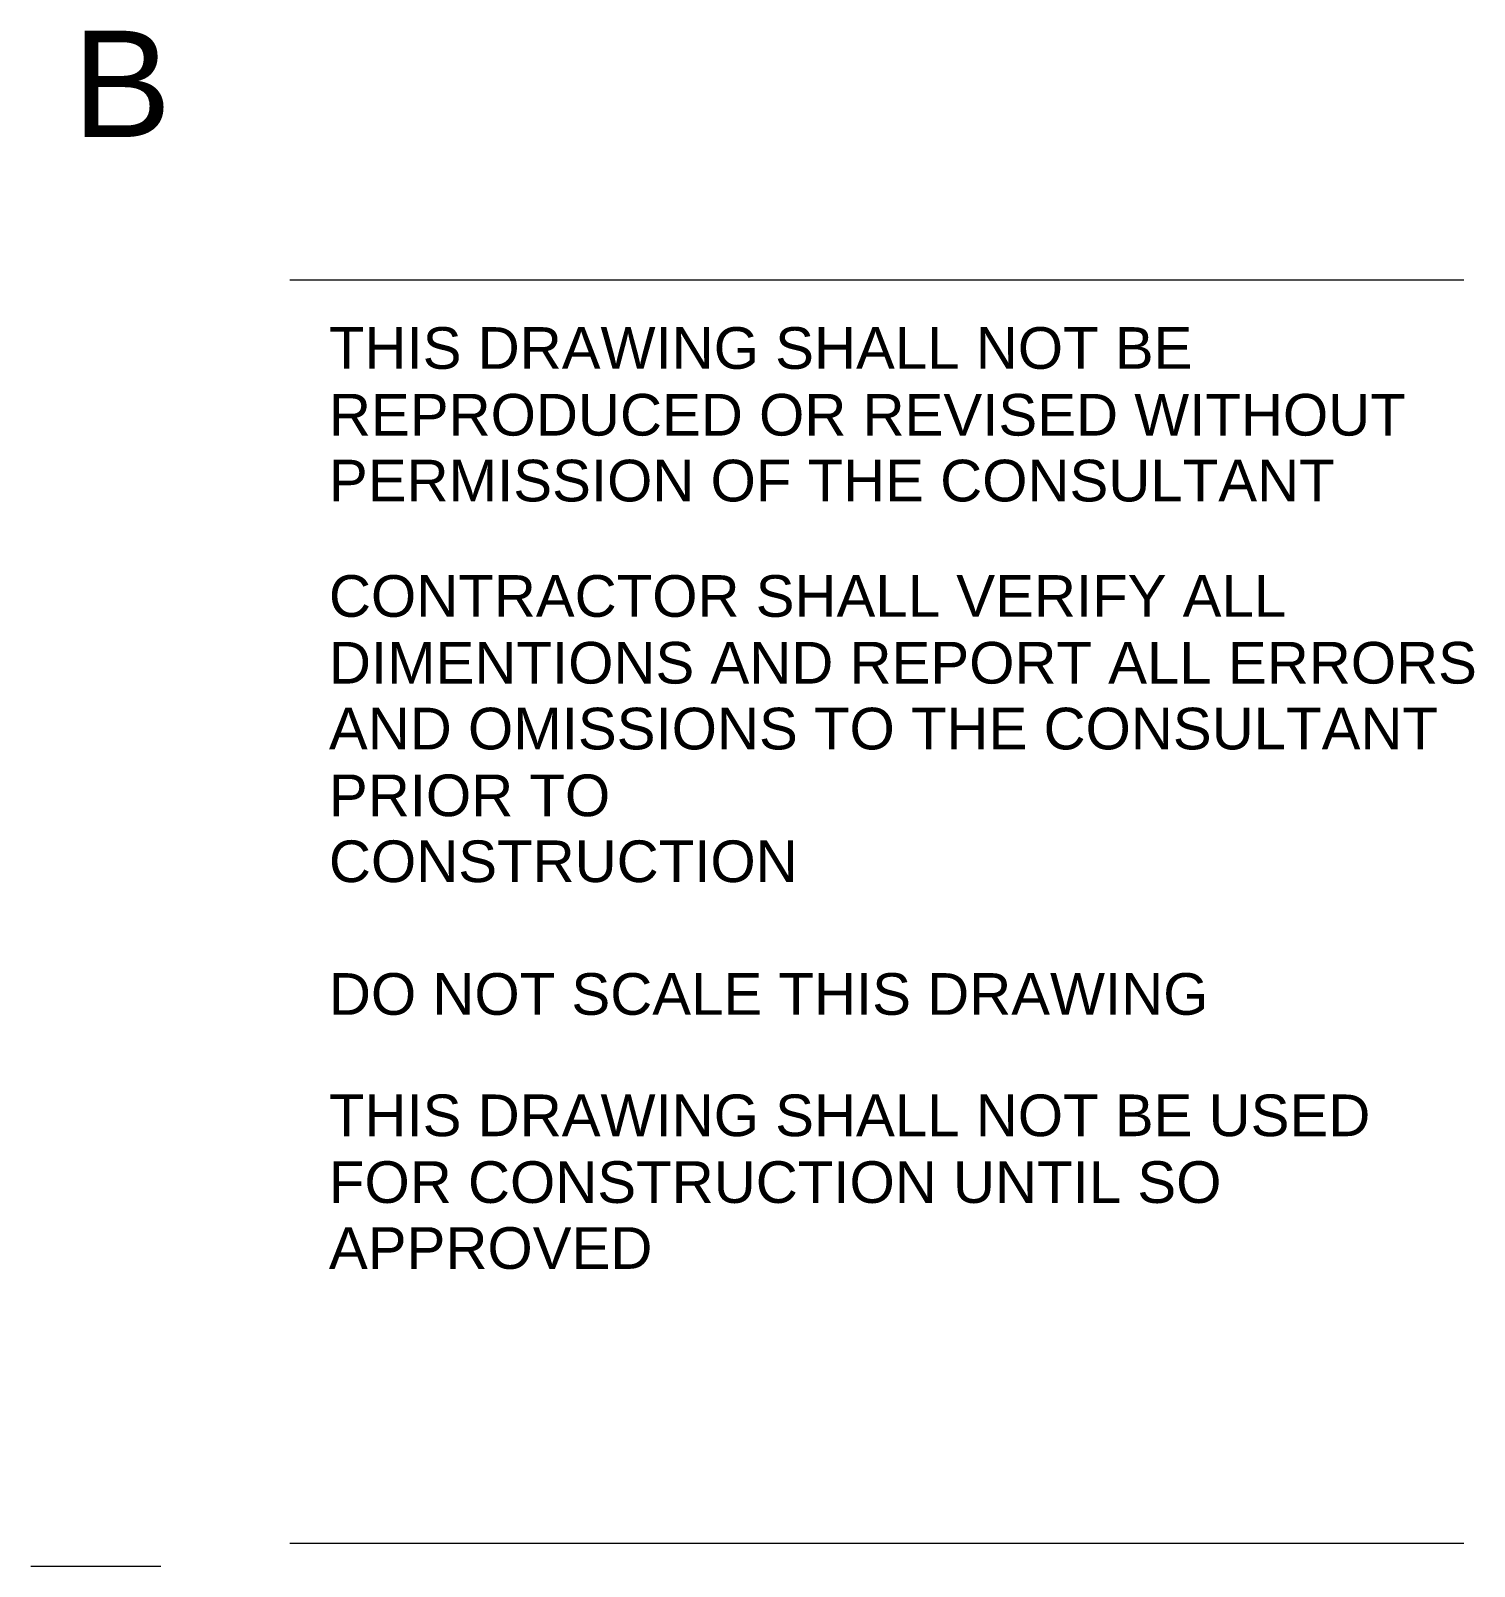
# Model space of a CAD drawing. Header units: inches. Extents: x -1841 to -80, y -100 to 1021.
# Drawn here: x -277 to -139.3, y 189.4 to 335.9 of the extents above; entities that cross this region are included whole.
import ezdxf

# ---------------------------------------------------------------- set-up
doc = ezdxf.new("R2010")
doc.units = ezdxf.units.IN
doc.header["$MEASUREMENT"] = 0
doc.layers.add('PDF_Geometry', color=7, linetype='Continuous', true_color=0x777777)
doc.layers.add('PDF_Text', color=7, linetype='Continuous')
doc.styles.add('PDF Arial', font='arial.ttf')
doc.styles.add('PDF GillSansMTCondensed', font='arial.ttf')

msp = doc.modelspace()

# ---------------------------------------------------------------- linework, layer by layer
at = {"layer": 'PDF_Geometry', "color": 7, "lineweight": 9}
for points in [[(-252.29, 312.16), (-140.28, 312.16)], [(-252.29, 191.63), (-140.28, 191.63)], [(-277, 189.41), (-264.6, 189.41)]]:
    msp.add_lwpolyline(points, dxfattribs=at)

# ---------------------------------------------------------------- texts
at = {"layer": 'PDF_Text', "color": 7, "attachment_point": 4}
for s, insert, char_height, style in [('B', (-273.03, 330.85), 10.14, 'PDF GillSansMTCondensed'), ('THIS DRAWING SHALL NOT BE', (-248.55, 305.62), 3.9758, 'PDF Arial'), ('REPRODUCED OR REVISED WITHOUT', (-248.55, 299.25), 3.9758, 'PDF Arial'), ('PERMISSION OF THE CONSULTANT', (-248.55, 292.97), 3.9758, 'PDF Arial'), ('CONTRACTOR SHALL VERIFY ALL', (-248.55, 281.96), 3.9753, 'PDF Arial'), ('DIMENTIONS AND REPORT ALL ERRORS', (-248.55, 275.59), 3.9753, 'PDF Arial'), ('AND OMISSIONS TO THE CONSULTANT', (-248.55, 269.31), 3.9753, 'PDF Arial'), ('PRIOR TO', (-248.55, 262.94), 3.975, 'PDF Arial'), ('CONSTRUCTION', (-248.55, 256.65), 3.9753, 'PDF Arial'), ('DO NOT SCALE THIS DRAWING', (-248.55, 243.99), 3.9753, 'PDF Arial'), ('THIS DRAWING SHALL NOT BE USED', (-248.55, 232.41), 3.9758, 'PDF Arial'), ('FOR CONSTRUCTION UNTIL SO', (-248.55, 226.04), 3.9758, 'PDF Arial'), ('APPROVED', (-248.55, 219.75), 3.976, 'PDF Arial')]:
    msp.add_mtext(s, dxfattribs=dict(at, insert=insert, char_height=char_height, style=style))

doc.saveas('drawing.dxf')
